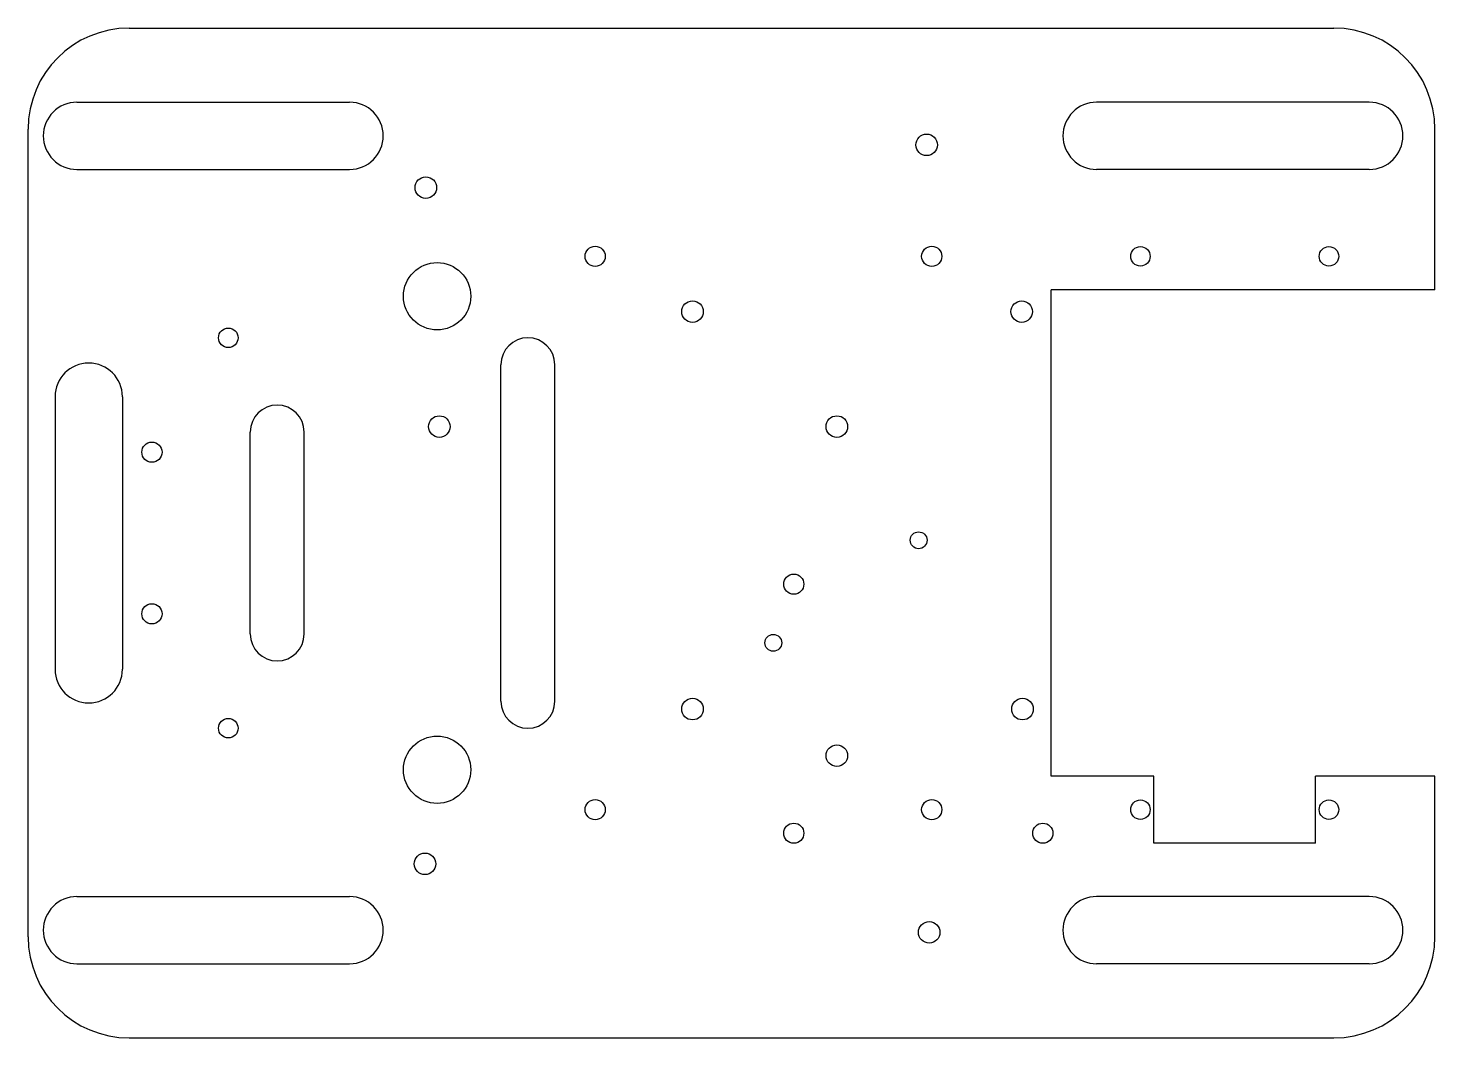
# Model space of a CAD drawing. Header units: millimetres. Extents: x -104 to 104, y -75 to 75.
import ezdxf

# ---------------------------------------------------------------- set-up
doc = ezdxf.new("R2010")
doc.units = ezdxf.units.MM

msp = doc.modelspace()

# ---------------------------------------------------------------- linework, layer by layer
at = {"color": 7, "linetype": 'Continuous', "lineweight": 25}
for p, q in [((-89.49, 75), (89.49, 75)), ((-97.24, 64), (-56.74, 64)), ((94.74, 64), (54.24, 64)), ((-104.49, -60), (-104.49, 60)), ((104.49, 36.1), (104.49, 60)), ((-97.24, 54), (-56.74, 54)), ((94.74, 54), (54.24, 54)), ((104.49, 36.1), (47.49, 36.1)), ((47.49, -36.1), (47.49, 36.1)), ((-34.25, -25), (-34.25, 25)), ((-26.25, -25), (-26.25, 25)), ((-100.49, 20.25), (-100.49, -20.25)), ((-90.49, 20.25), (-90.49, -20.25)), ((-71.49, -15), (-71.49, 15)), ((-63.49, -15), (-63.49, 15)), ((62.75, -36.1), (47.49, -36.1)), ((62.75, -46.1), (62.75, -36.1)), ((86.77, -46.1), (86.77, -36.1)), ((104.49, -36.1), (86.77, -36.1)), ((104.49, -60), (104.49, -36.1)), ((86.77, -46.1), (62.75, -46.1)), ((-97.24, -54), (-56.74, -54)), ((94.74, -54), (54.24, -54)), ((-97.24, -64), (-56.74, -64)), ((94.74, -64), (54.24, -64)), ((-89.49, -75), (89.49, -75))]:
    msp.add_line(p, q, dxfattribs=at)
for centre, radius in [((28.99, 57.66), 1.6), ((-45.41, 51.31), 1.6), ((-20.25, 41.1), 1.5), ((29.75, 41.1), 1.5), ((60.75, 41.1), 1.45), ((88.75, 41.1), 1.45), ((-43.73, 35.17), 5), ((-5.79, 32.89), 1.6), ((43.11, 32.89), 1.6), ((-74.75, 29), 1.45), ((-43.4, 15.81), 1.6), ((15.65, 15.81), 1.6), ((-86.1, 12), 1.5), ((27.8, -1.08), 1.25), ((9.25, -7.6), 1.5), ((-86.1, -12), 1.5), ((6.21, -16.32), 1.25), ((-5.79, -26.16), 1.6), ((43.23, -26.16), 1.6), ((-74.75, -29), 1.45), ((-43.73, -35.17), 5), ((15.65, -33.08), 1.6), ((-20.25, -41.1), 1.5), ((29.75, -41.1), 1.5), ((60.75, -41.1), 1.45), ((88.75, -41.1), 1.45), ((9.25, -44.6), 1.5), ((46.25, -44.6), 1.5), ((-45.54, -49.15), 1.6), ((29.37, -59.33), 1.6)]:
    msp.add_circle(centre, radius, dxfattribs=at)
for centre, radius, start, end in [((-89.49, 60), 15, 90, 180), ((89.49, 60), 15, 0, 90), ((-97.24, 59), 5, 90, 270), ((-56.74, 59), 5, 270, 90), ((54.24, 59), 5, 90, 270), ((94.74, 59), 5, 270, 90), ((-30.25, 25), 4, 0, 180), ((-95.49, 20.25), 5, 0, 180), ((-67.49, 15), 4, 0, 180), ((-67.49, -15), 4, 180, 0), ((-95.49, -20.25), 5, 180, 0), ((-30.25, -25), 4, 180, 0), ((-97.24, -59), 5, 90, 270), ((-56.74, -59), 5, 270, 90), ((54.24, -59), 5, 90, 270), ((94.74, -59), 5, 270, 90), ((-89.49, -60), 15, 180, 270), ((89.49, -60), 15, 270, 0)]:
    msp.add_arc(centre, radius, start, end, dxfattribs=at)

doc.saveas('drawing.dxf')
